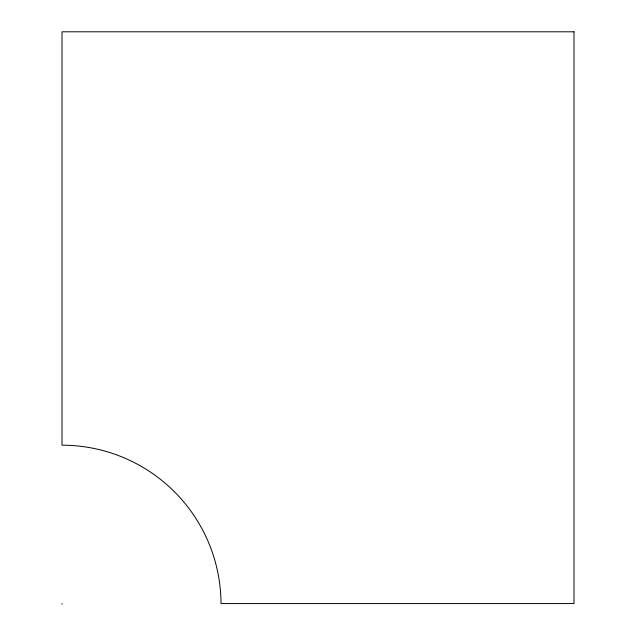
<?xml version="1.0" encoding="UTF-8"?>
<svg xmlns="http://www.w3.org/2000/svg" width="636" height="636" viewBox="0 0 636 636"><rect width="100%" height="100%" fill="white"/><g stroke="black" fill="none" stroke-linecap="round" stroke-linejoin="round"><path stroke-width="0.95" d="M62.01 603.564L62.01 604.2M573.99 31.8L62.01 31.8L62.01 445.2A159 159 0 0 1 221.01 603.564L573.99 603.564L573.99 31.8"/></g></svg>
